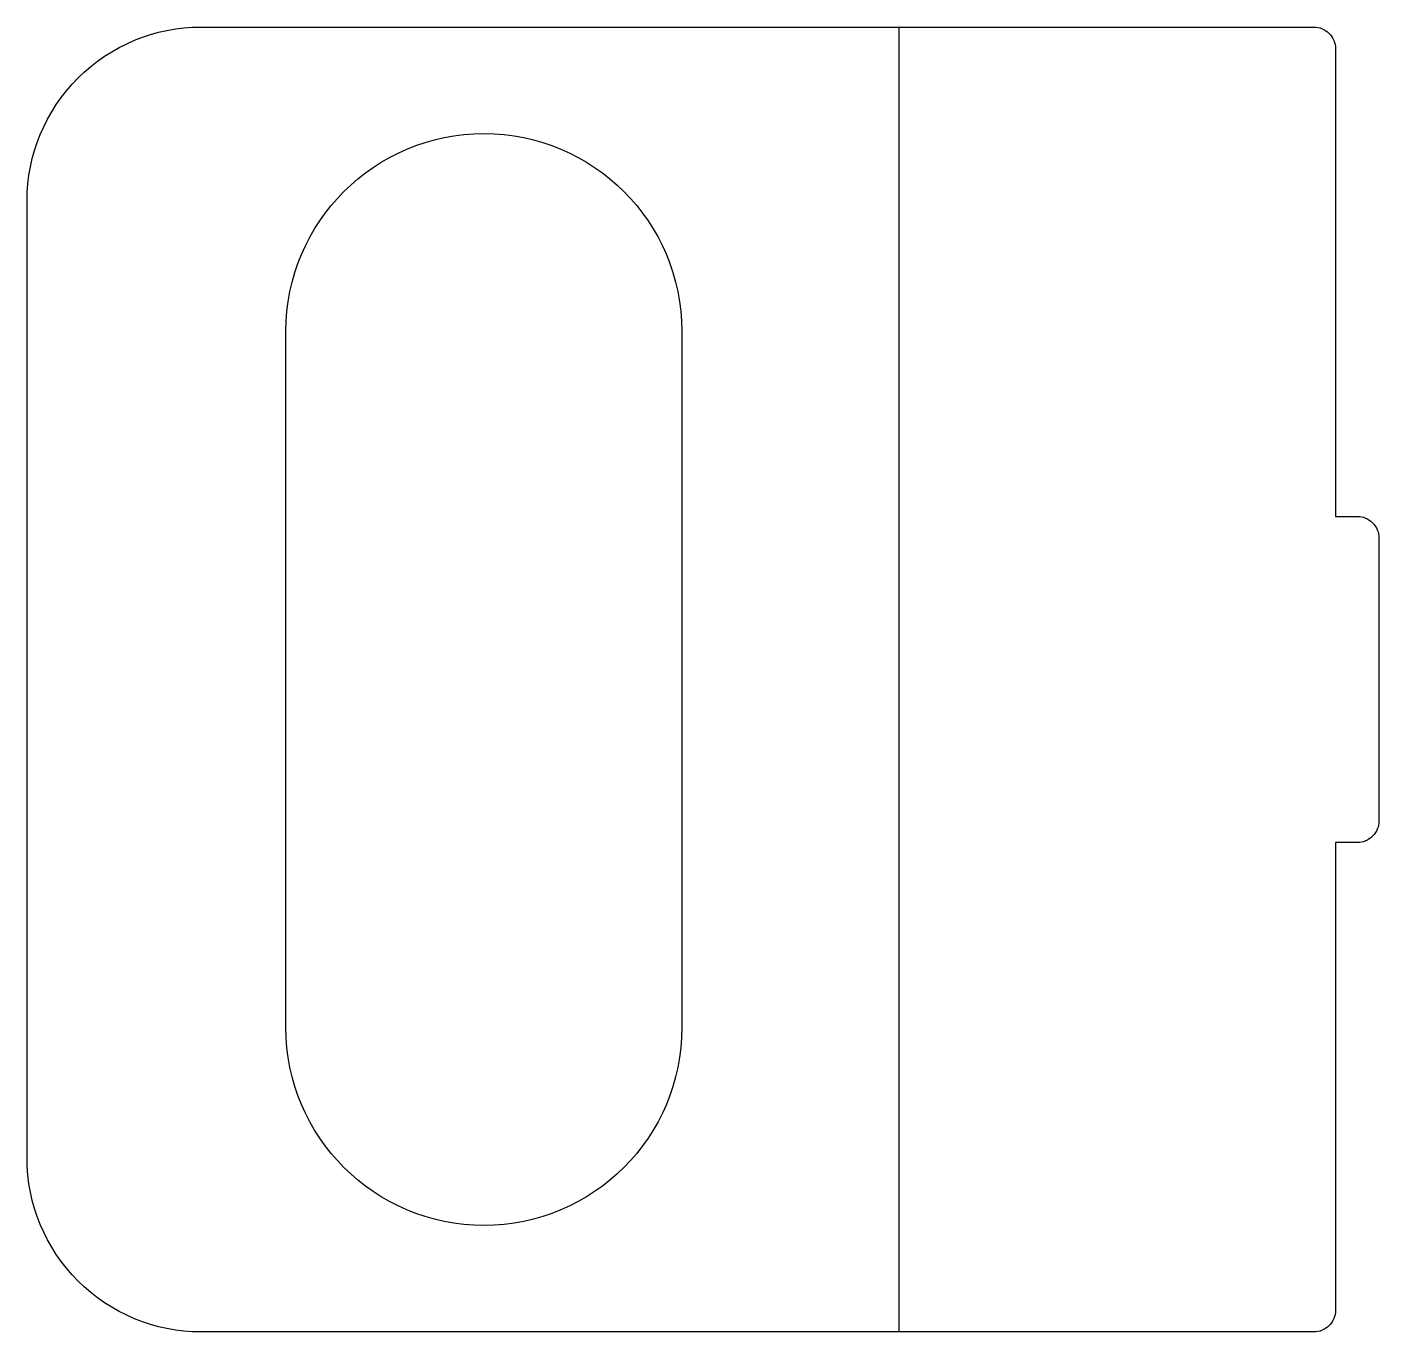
# Model space of a CAD drawing. Extents: x -42 to 20.1, y -30 to 30.
import ezdxf

# ---------------------------------------------------------------- set-up
doc = ezdxf.new("R2010")
doc.units = 0

msp = doc.modelspace()

# ---------------------------------------------------------------- linework, layer by layer
at = {"layer": '1'}
for points in [[(20.14, 6.5), (20.14, -6.5, -0.414214), (19.14, -7.5), (18.14, -7.5), (18.14, -29, -0.414214), (17.14, -30), (-34, -30, -0.414214), (-42, -22), (-42, 22, -0.414214), (-34, 30), (17.14, 30, -0.414214), (18.14, 29), (18.14, 7.5), (19.14, 7.5, -0.414214)], [(-11.9, 16), (-11.9, -16, -1), (-30.1, -16), (-30.1, 16, -1)]]:
    msp.add_lwpolyline(points, format="xyb", close=True, dxfattribs=at)
at = {"layer": '2'}
msp.add_line((-1.93, 30), (-1.93, -30), dxfattribs=at)

doc.saveas('drawing.dxf')
